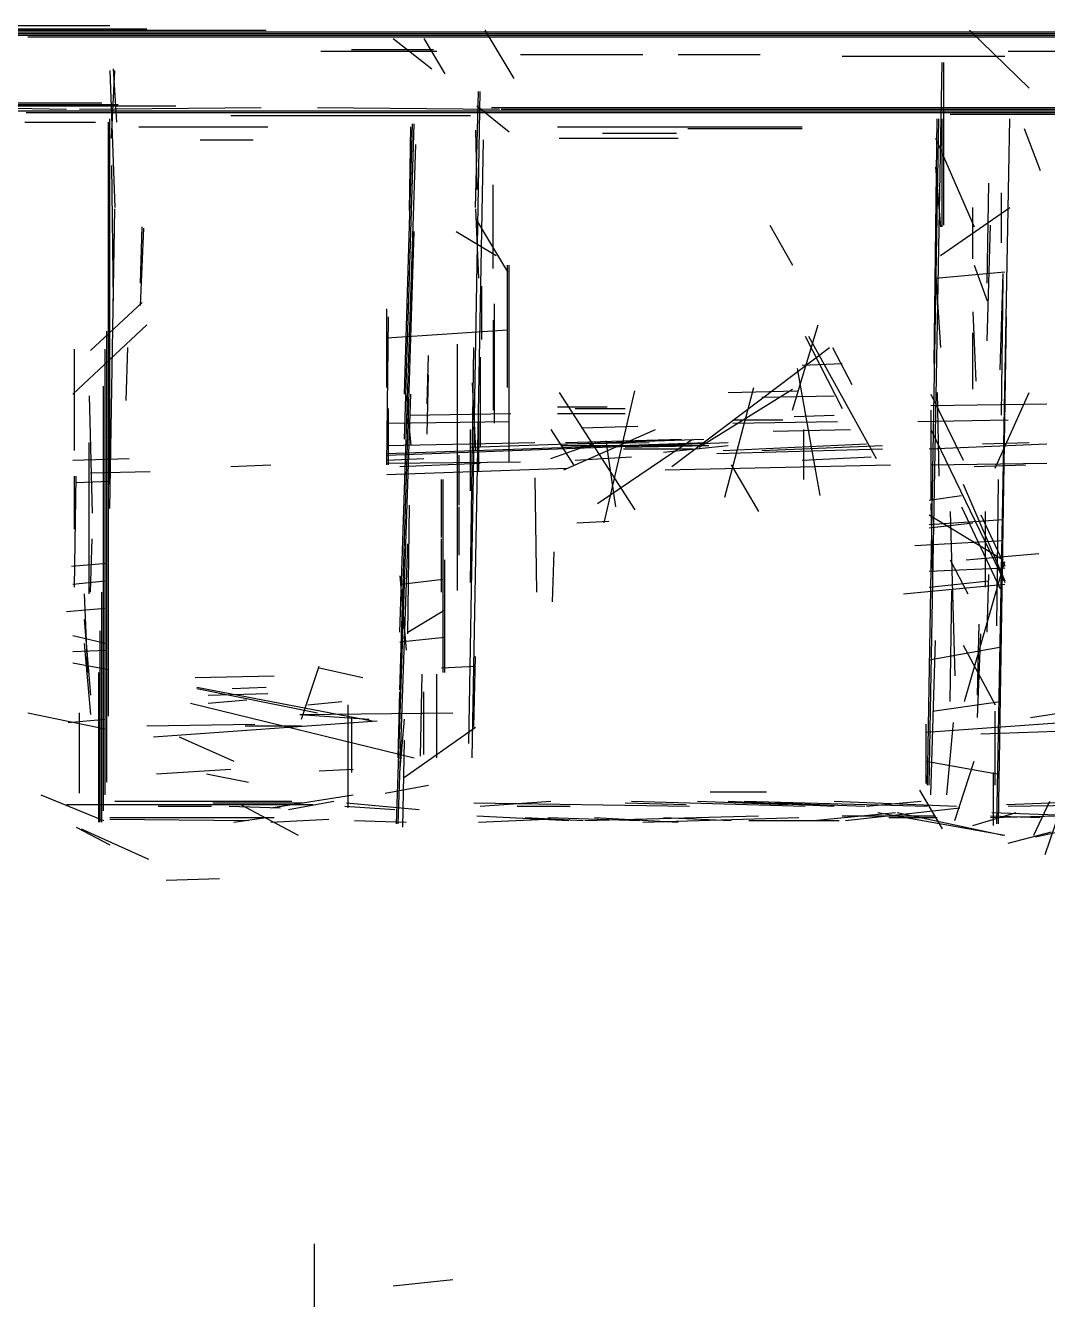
# Model space of a CAD drawing. Header units: metres. Extents: x 0.1 to 46.8, y -33.1 to 0.
# Drawn here: x 22.55 to 28.91, y -14.8 to -6.89 of the extents above; entities that cross this region are included whole.
import ezdxf

# ---------------------------------------------------------------- set-up
doc = ezdxf.new("R2010")
doc.units = ezdxf.units.M
doc.layers.add('Lines', color=7, linetype='Continuous')
doc.layers.add('Walls', color=2, linetype='Continuous')

msp = doc.modelspace()

# ---------------------------------------------------------------- linework, layer by layer
at = {"layer": 'Lines'}
for p, q in [((5.47, -6.93), (39.56, -6.93)), ((8.12, -6.92), (24.05, -6.92)), ((11.6, -6.91), (23.31, -6.91)), ((13.17, -6.89), (23.08, -6.89)), ((22.32, -6.94), (39.56, -6.94)), ((22.32, -6.95), (43, -6.95)), ((22.57, -6.96), (43.01, -6.96)), ((25.41, -6.92), (25.59, -7.22)), ((28.42, -6.92), (28.79, -7.28)), ((24.58, -7.04), (25.09, -7.04)), ((24.84, -6.97), (25.08, -7.16)), ((25.03, -6.97), (25.16, -7.19)), ((24.39, -7.05), (25.11, -7.05)), ((25.63, -7.07), (26.39, -7.07)), ((26.61, -7.07), (27.12, -7.07)), ((27.63, -7.08), (28.64, -7.08)), ((28.17, -11.61), (28.25, -7.12)), ((28.26, -8.13), (28.26, -7.12)), ((28.66, -7.05), (29.13, -7.05)), ((23.08, -7.17), (23.11, -8.02)), ((23.09, -7.59), (23.11, -7.17)), ((23.1, -7.16), (23.12, -7.49)), ((25.31, -11.35), (25.38, -7.3)), ((25.35, -8.02), (25.37, -7.3)), ((11.32, -7.39), (23.49, -7.39)), ((11.89, -7.38), (23.13, -7.38)), ((13.7, -7.37), (23.03, -7.37)), ((22.21, -7.42), (42.52, -7.42)), ((22.25, -7.4), (22.81, -7.41)), ((22.56, -7.43), (42.53, -7.43)), ((22.89, -7.41), (24.02, -7.4)), ((24.37, -7.4), (25.5, -7.41)), ((25.36, -7.39), (25.56, -7.55)), ((25.45, -7.4), (38.79, -7.4)), ((25.51, -7.41), (40.05, -7.41)), ((28.3, -7.44), (30.47, -7.44)), ((22.55, -7.49), (22.99, -7.49)), ((23.07, -11.18), (23.07, -7.49)), ((23.08, -9.74), (23.08, -7.47)), ((23.83, -7.45), (25.32, -7.45)), ((24.91, -9.46), (24.97, -7.5)), ((24.91, -9.18), (24.96, -7.5)), ((28.16, -11.61), (28.23, -7.47)), ((28.2, -8.99), (28.22, -7.47)), ((28.25, -8.14), (28.25, -7.47)), ((28.59, -11.85), (28.67, -7.47)), ((23.26, -7.52), (24.06, -7.52)), ((24.94, -8.04), (24.95, -7.52)), ((25.35, -7.54), (25.36, -7.91)), ((25.86, -7.52), (27.38, -7.52)), ((25.87, -7.59), (26.61, -7.59)), ((26.14, -7.56), (26.6, -7.56)), ((26.67, -7.53), (27.38, -7.53)), ((28.21, -7.59), (28.45, -8.14)), ((28.76, -7.53), (28.86, -7.79)), ((23.64, -7.6), (23.97, -7.6)), ((24.88, -10.66), (24.98, -7.63)), ((25.33, -11.44), (25.4, -7.6)), ((23.09, -7.76), (23.1, -8.6)), ((28.21, -7.77), (28.24, -8.14)), ((25.46, -8.4), (25.46, -7.88)), ((28.53, -8.49), (28.54, -7.87)), ((28.62, -8.24), (28.62, -7.93)), ((23.08, -9.89), (23.11, -8.03)), ((25.35, -8.03), (25.37, -8.46)), ((28.24, -8.32), (28.67, -8.02)), ((28.44, -8.34), (28.44, -8.02)), ((23.27, -8.49), (23.28, -8.14)), ((23.27, -8.63), (23.29, -8.15)), ((25.35, -8.09), (25.55, -8.42)), ((27.18, -8.13), (27.32, -8.38)), ((28.53, -8.85), (28.55, -8.13)), ((24.88, -11.02), (24.97, -8.17)), ((25.23, -8.17), (25.48, -8.32)), ((25.55, -9.14), (25.55, -8.38)), ((25.56, -9.6), (25.56, -8.38)), ((28.45, -8.38), (28.53, -8.6)), ((28.21, -8.42), (28.24, -8.89)), ((28.21, -8.46), (28.64, -8.42)), ((28.61, -9.03), (28.63, -8.43)), ((25.39, -8.84), (25.39, -8.51)), ((28.62, -9.31), (28.63, -8.47)), ((22.96, -8.91), (23.28, -8.61)), ((25.47, -9.36), (25.47, -8.62)), ((24.8, -9.14), (24.8, -8.65)), ((24.8, -9.62), (24.81, -8.7)), ((28.44, -8.67), (28.46, -9.1)), ((28.6, -11.85), (28.65, -8.7)), ((22.85, -9.18), (23.31, -8.75)), ((24.8, -8.83), (25.55, -8.78)), ((25.46, -8.72), (25.46, -9.28)), ((27.32, -9.28), (27.48, -8.75)), ((23.06, -11.59), (23.06, -8.79)), ((27.4, -8.82), (27.63, -9.27)), ((27.42, -8.82), (27.84, -9.58)), ((28.44, -9.15), (28.44, -8.8)), ((22.86, -9.53), (22.86, -8.9)), ((23.05, -11.67), (23.05, -8.9)), ((23.18, -9.22), (23.19, -8.89)), ((25.05, -9.24), (25.06, -8.94)), ((25.24, -10.4), (25.24, -8.87)), ((25.32, -10.35), (25.34, -8.89)), ((26.57, -9.63), (27.55, -8.89)), ((27.57, -8.89), (27.69, -9.12)), ((25.38, -8.95), (25.38, -9.51)), ((27.35, -9.02), (27.49, -9.81)), ((27.38, -9), (27.63, -8.99)), ((25.05, -9.43), (25.06, -9.06)), ((23.04, -11.77), (23.04, -9.13)), ((24.86, -11.85), (24.95, -9.18)), ((25.33, -9.11), (25.35, -9.53)), ((25.87, -9.17), (26.34, -9.9)), ((26.15, -9.98), (26.34, -9.16)), ((26.74, -9.51), (27.32, -9.15)), ((26.9, -9.82), (27.08, -9.14)), ((26.92, -9.17), (27.35, -9.16)), ((28.18, -9.18), (28.38, -9.59)), ((28.22, -9.17), (28.23, -9.69)), ((28.58, -9.64), (28.79, -9.17)), ((22.95, -9.19), (22.97, -9.92)), ((24.92, -9.19), (24.95, -9.5)), ((25.86, -9.26), (26.17, -9.26)), ((27.13, -9.2), (27.58, -9.19)), ((28.18, -9.25), (28.9, -9.24)), ((24.81, -9.62), (24.81, -9.27)), ((24.94, -9.31), (25.57, -9.3)), ((25.86, -9.3), (26.28, -9.3)), ((25.97, -9.27), (26.28, -9.27)), ((27.33, -9.32), (27.58, -9.31)), ((28.18, -9.28), (28.18, -9.84)), ((24.8, -9.36), (25.56, -9.35)), ((25.32, -9.78), (25.32, -9.4)), ((25.37, -9.35), (25.37, -9.66)), ((25.82, -9.4), (25.96, -9.62)), ((25.9, -9.65), (26.47, -9.4)), ((26.01, -9.39), (26.36, -9.38)), ((26.95, -9.34), (27.26, -9.34)), ((26.95, -9.36), (27.6, -9.35)), ((27.2, -9.41), (27.68, -9.4)), ((27.39, -9.71), (27.39, -9.4)), ((28.1, -9.35), (28.66, -9.34)), ((28.18, -9.4), (28.64, -10.35)), ((22.95, -10.42), (22.95, -9.48)), ((24.8, -9.55), (26.79, -9.48)), ((24.8, -9.5), (25.72, -9.48)), ((24.8, -9.56), (26.92, -9.48)), ((25.32, -9.51), (26.77, -9.46)), ((25.82, -9.58), (26.1, -9.48)), ((25.91, -9.48), (26.63, -9.46)), ((25.91, -9.49), (26.43, -9.48)), ((26.11, -9.86), (26.7, -9.46)), ((26.16, -9.47), (26.22, -9.88)), ((26.89, -9.53), (27.78, -9.49)), ((28.17, -9.52), (28.9, -9.49)), ((28.5, -9.49), (28.79, -9.48)), ((25.25, -9.87), (25.25, -9.56)), ((25.89, -9.5), (26.8, -9.5)), ((25.97, -9.59), (26.32, -9.57)), ((26.27, -9.52), (26.7, -9.52)), ((26.28, -9.51), (26.8, -9.5)), ((26.52, -9.54), (26.92, -9.5)), ((26.85, -9.55), (27.88, -9.52)), ((27.13, -9.53), (27.88, -9.5)), ((27.38, -9.59), (27.81, -9.57)), ((22.85, -9.59), (23.2, -9.58)), ((23.83, -9.63), (24.08, -9.62)), ((24.8, -9.59), (25.03, -9.58)), ((24.8, -9.61), (25.63, -9.6)), ((24.8, -9.68), (25.92, -9.64)), ((24.88, -9.63), (25.38, -9.61)), ((26.53, -9.65), (27.93, -9.62)), ((26.94, -9.62), (27.11, -9.91)), ((28.18, -9.62), (28.9, -9.61)), ((28.45, -9.63), (28.77, -9.62)), ((22.86, -10.02), (22.86, -9.69)), ((22.86, -10.38), (22.87, -9.69)), ((22.87, -9.73), (23.08, -9.72)), ((22.96, -9.67), (23.33, -9.66)), ((25.14, -10.07), (25.14, -9.71)), ((25.15, -10.91), (25.15, -9.71)), ((25.72, -9.7), (25.73, -10.41)), ((28.59, -10.62), (28.6, -9.71)), ((28.17, -9.84), (28.37, -9.81)), ((28.38, -9.74), (28.64, -10.34)), ((24.93, -10.67), (24.94, -9.87)), ((25.25, -10.18), (25.25, -9.88)), ((28.18, -9.86), (28.19, -10.31)), ((28.37, -9.88), (28.61, -10.39)), ((25.98, -9.98), (26.18, -9.97)), ((28.17, -9.93), (28.63, -10.21)), ((28.17, -9.99), (28.63, -9.96)), ((28.3, -9.91), (28.33, -10.93)), ((28.49, -9.93), (28.64, -10.25)), ((28.52, -10.38), (28.52, -9.91)), ((28.17, -10.01), (28.44, -9.98)), ((22.96, -10.41), (22.97, -10.08)), ((24.87, -11.85), (24.93, -10.11)), ((25.14, -10.41), (25.14, -10.08)), ((28.08, -10.12), (28.63, -10.09)), ((25.16, -10.91), (25.16, -10.21)), ((25.83, -10.47), (25.84, -10.16)), ((28.3, -10.21), (28.41, -10.42)), ((28.4, -10.21), (28.85, -10.17)), ((22.84, -10.25), (23.06, -10.23)), ((28.17, -10.28), (28.64, -10.26)), ((28.39, -11.09), (28.64, -10.22)), ((22.85, -10.36), (23.05, -10.34)), ((24.88, -10.31), (24.92, -10.77)), ((24.89, -10.36), (25.15, -10.33)), ((28.01, -10.42), (28.64, -10.36)), ((28.17, -10.38), (28.54, -10.34)), ((28.53, -10.66), (28.54, -10.3)), ((22.92, -10.42), (22.94, -10.91)), ((23.03, -11.84), (23.03, -10.41)), ((28.3, -11.09), (28.31, -10.4)), ((22.81, -10.53), (23.05, -10.51)), ((24.93, -10.66), (25.16, -10.52)), ((22.92, -10.58), (22.96, -11.05)), ((22.85, -10.68), (23.06, -10.73)), ((23.02, -11.84), (23.02, -10.65)), ((28.47, -11.05), (28.48, -10.61)), ((28.47, -11.19), (28.49, -10.67)), ((22.92, -10.73), (22.96, -11.17)), ((24.88, -10.72), (25.16, -10.69)), ((28.17, -10.83), (28.62, -10.75)), ((28.18, -11.67), (28.21, -10.71)), ((28.38, -10.74), (28.58, -11.11)), ((22.85, -10.78), (23.06, -10.77)), ((25.34, -11.25), (25.35, -10.81)), ((22.85, -10.85), (23.07, -10.89)), ((23.01, -11.84), (23.01, -10.91)), ((24.27, -11.2), (24.38, -10.87)), ((24.38, -10.88), (24.65, -10.94)), ((25.01, -11.43), (25.02, -10.92)), ((25.11, -11.44), (25.11, -10.92)), ((25.14, -10.88), (25.35, -10.87)), ((23.61, -10.94), (24.1, -10.93)), ((23.62, -11), (24.71, -11.21)), ((23.84, -11.01), (24.05, -11)), ((23.62, -11.01), (24.37, -11.16)), ((23.69, -11.05), (24.06, -11.04)), ((23.69, -11.1), (23.93, -11.08)), ((24.87, -11.44), (24.88, -11.03)), ((25.03, -11.42), (25.03, -11.03)), ((22.57, -11.16), (23.05, -11.26)), ((22.89, -11.66), (22.89, -11.16)), ((23.58, -11.1), (24.97, -11.44)), ((24.26, -11.17), (25.21, -11.16)), ((24.31, -11.11), (24.52, -11.09)), ((24.56, -11.75), (24.56, -11.11)), ((28.19, -11.15), (28.61, -11.09)), ((28.58, -11.61), (28.58, -11.15)), ((28.8, -11.19), (29.12, -11.14)), ((22.82, -11.22), (23.05, -11.2)), ((23.31, -11.24), (23.98, -11.23)), ((23.35, -11.31), (24.74, -11.21)), ((24.26, -11.17), (24.69, -11.2)), ((24.58, -11.19), (24.58, -11.53)), ((24.88, -11.53), (24.91, -11.2)), ((28.15, -11.28), (29.14, -11.21)), ((28.15, -11.6), (28.15, -11.23)), ((28.28, -11.67), (28.32, -11.22)), ((23.51, -11.31), (23.85, -11.46)), ((23.92, -11.24), (24.27, -11.24)), ((24.91, -11.56), (25.35, -11.25)), ((28.49, -11.29), (29.73, -11.25)), ((24.9, -11.87), (24.91, -11.33)), ((28.15, -11.46), (28.59, -11.54)), ((28.33, -11.83), (28.45, -11.46)), ((23.37, -11.54), (23.83, -11.51)), ((23.68, -11.54), (23.94, -11.59)), ((24.38, -11.52), (24.59, -11.51)), ((28.57, -11.86), (28.57, -11.53)), ((24.79, -11.66), (25.06, -11.61)), ((22.65, -11.67), (23.04, -11.83)), ((23.11, -11.71), (24.21, -11.71)), ((24.08, -11.75), (24.59, -11.67)), ((24.19, -11.76), (24.47, -11.71)), ((25.38, -11.74), (25.82, -11.71)), ((26.32, -11.71), (27.4, -11.74)), ((26.73, -11.71), (27.29, -11.73)), ((26.81, -11.65), (27.16, -11.65)), ((26.92, -11.71), (27.58, -11.74)), ((27.02, -11.71), (28.16, -11.74)), ((27.58, -11.71), (28.34, -11.74)), ((27.78, -11.74), (28.12, -11.71)), ((28.11, -11.64), (28.25, -11.88)), ((28.65, -11.73), (29.13, -11.71)), ((28.66, -11.74), (30.43, -11.71)), ((28.82, -11.92), (28.92, -11.71)), ((22.81, -11.73), (24.34, -11.73)), ((23.38, -11.74), (23.71, -11.74)), ((23.72, -11.72), (24.28, -11.72)), ((23.82, -11.74), (24.14, -11.75)), ((23.89, -11.73), (24.25, -11.92)), ((24.54, -11.74), (24.85, -11.76)), ((24.55, -11.72), (25, -11.76)), ((25.34, -11.72), (26.68, -11.74)), ((25.61, -11.74), (25.94, -11.74)), ((26.28, -11.72), (26.66, -11.73)), ((27.21, -11.72), (27.77, -11.74)), ((27.45, -11.83), (27.96, -11.78)), ((27.65, -11.83), (28.36, -11.75)), ((27.85, -11.78), (28.64, -11.92)), ((27.97, -11.78), (28.63, -11.92)), ((28.44, -11.86), (28.71, -11.78)), ((28.56, -11.78), (29.16, -11.8)), ((28.89, -12.04), (28.98, -11.78)), ((22.87, -11.87), (23.08, -11.98)), ((23.08, -11.81), (24.1, -11.81)), ((23.08, -11.82), (23.94, -11.83)), ((23.85, -11.84), (24.05, -11.81)), ((24.08, -11.84), (24.44, -11.82)), ((24.6, -11.83), (24.92, -11.84)), ((25.36, -11.8), (25.93, -11.83)), ((25.37, -11.84), (25.79, -11.82)), ((25.66, -11.81), (26.02, -11.83)), ((25.8, -11.81), (26.37, -11.83)), ((26.03, -11.83), (27.11, -11.8)), ((26.09, -11.81), (26.61, -11.84)), ((26.39, -11.84), (27.36, -11.81)), ((26.52, -11.81), (26.94, -11.83)), ((27.05, -11.83), (27.61, -11.83)), ((27.63, -11.8), (28.2, -11.8)), ((27.92, -11.81), (28.22, -11.81)), ((28.55, -11.8), (28.86, -11.81)), ((28.55, -11.81), (28.97, -11.8)), ((22.9, -11.88), (23.32, -12.07)), ((28.66, -11.97), (28.93, -11.9)), ((28.83, -11.93), (29.06, -11.88)), ((23.43, -12.2), (23.76, -12.19)), ((24.35, -14.91), (24.35, -14.46)), ((24.84, -14.72), (25.21, -14.68))]:
    msp.add_line(p, q, dxfattribs=at)
at = {"layer": 'Walls'}
for p, q in [((5.47, -6.93), (39.56, -6.93)), ((11.6, -6.91), (23.31, -6.91)), ((11.6, -6.91), (23.31, -6.91)), ((11.6, -6.91), (23.31, -6.91)), ((11.6, -6.91), (23.31, -6.91)), ((11.6, -6.91), (23.31, -6.91)), ((11.6, -6.91), (23.31, -6.91)), ((13.17, -6.89), (23.08, -6.89)), ((13.17, -6.89), (23.08, -6.89)), ((13.17, -6.89), (23.08, -6.89)), ((13.17, -6.89), (23.08, -6.89)), ((13.17, -6.89), (23.08, -6.89)), ((13.17, -6.89), (23.08, -6.89)), ((13.17, -6.89), (23.08, -6.89)), ((13.17, -6.89), (23.08, -6.89)), ((22.32, -6.94), (39.56, -6.94)), ((22.32, -6.94), (39.56, -6.94)), ((22.32, -6.94), (39.56, -6.94)), ((22.32, -6.95), (43, -6.95)), ((22.32, -6.95), (43, -6.95)), ((22.32, -6.95), (43, -6.95)), ((22.32, -6.95), (43, -6.95)), ((22.57, -6.96), (43.01, -6.96)), ((22.57, -6.96), (43.01, -6.96)), ((22.57, -6.96), (43.01, -6.96)), ((24.58, -7.04), (25.09, -7.04)), ((24.58, -7.04), (25.09, -7.04)), ((24.39, -7.05), (25.11, -7.05)), ((24.39, -7.05), (25.11, -7.05)), ((25.63, -7.07), (26.39, -7.07)), ((25.63, -7.07), (26.39, -7.07)), ((26.61, -7.07), (27.12, -7.07)), ((26.61, -7.07), (27.12, -7.07)), ((28.17, -11.61), (28.25, -7.12)), ((28.17, -11.61), (28.25, -7.12)), ((28.17, -11.61), (28.25, -7.12)), ((28.17, -11.61), (28.25, -7.12)), ((28.17, -11.61), (28.25, -7.12)), ((28.26, -8.13), (28.26, -7.12)), ((28.26, -8.13), (28.26, -7.12)), ((28.26, -8.13), (28.26, -7.12)), ((23.08, -7.17), (23.11, -8.02)), ((25.31, -11.35), (25.38, -7.3)), ((25.31, -11.35), (25.38, -7.3)), ((25.31, -11.35), (25.38, -7.3)), ((25.31, -11.35), (25.38, -7.3)), ((25.31, -11.35), (25.38, -7.3)), ((25.31, -11.35), (25.38, -7.3)), ((25.31, -11.35), (25.38, -7.3)), ((25.31, -11.35), (25.38, -7.3)), ((25.31, -11.35), (25.38, -7.3)), ((25.31, -11.35), (25.38, -7.3)), ((25.35, -8.02), (25.37, -7.3)), ((25.35, -8.02), (25.37, -7.3)), ((11.32, -7.39), (23.49, -7.39)), ((11.32, -7.39), (23.49, -7.39)), ((11.32, -7.39), (23.49, -7.39)), ((11.32, -7.39), (23.49, -7.39)), ((11.89, -7.38), (23.13, -7.38)), ((11.89, -7.38), (23.13, -7.38)), ((11.89, -7.38), (23.13, -7.38)), ((11.89, -7.38), (23.13, -7.38)), ((11.89, -7.38), (23.13, -7.38)), ((11.89, -7.38), (23.13, -7.38)), ((13.7, -7.37), (23.03, -7.37)), ((13.7, -7.37), (23.03, -7.37)), ((13.7, -7.37), (23.03, -7.37)), ((13.7, -7.37), (23.03, -7.37)), ((13.7, -7.37), (23.03, -7.37)), ((13.7, -7.37), (23.03, -7.37)), ((22.21, -7.42), (42.52, -7.42)), ((22.21, -7.42), (42.52, -7.42)), ((22.21, -7.42), (42.52, -7.42)), ((22.21, -7.42), (42.52, -7.42)), ((22.21, -7.42), (42.52, -7.42)), ((22.21, -7.42), (42.52, -7.42)), ((22.21, -7.42), (42.52, -7.42)), ((22.21, -7.42), (42.52, -7.42)), ((22.21, -7.42), (42.52, -7.42)), ((22.25, -7.4), (22.81, -7.41)), ((22.56, -7.43), (42.53, -7.43)), ((22.56, -7.43), (42.53, -7.43)), ((22.56, -7.43), (42.53, -7.43)), ((22.56, -7.43), (42.53, -7.43)), ((22.56, -7.43), (42.53, -7.43)), ((22.56, -7.43), (42.53, -7.43)), ((22.56, -7.43), (42.53, -7.43)), ((22.56, -7.43), (42.53, -7.43)), ((22.56, -7.43), (42.53, -7.43)), ((22.89, -7.41), (24.02, -7.4)), ((24.37, -7.4), (25.5, -7.41)), ((24.37, -7.4), (25.5, -7.41)), ((24.37, -7.4), (25.5, -7.41)), ((25.45, -7.4), (38.79, -7.4)), ((25.45, -7.4), (38.79, -7.4)), ((25.45, -7.4), (38.79, -7.4)), ((25.45, -7.4), (38.79, -7.4)), ((25.45, -7.4), (38.79, -7.4)), ((25.45, -7.4), (38.79, -7.4)), ((25.45, -7.4), (38.79, -7.4)), ((25.51, -7.41), (40.05, -7.41)), ((25.51, -7.41), (40.05, -7.41)), ((25.51, -7.41), (40.05, -7.41)), ((25.51, -7.41), (40.05, -7.41)), ((25.51, -7.41), (40.05, -7.41)), ((25.51, -7.41), (40.05, -7.41)), ((25.51, -7.41), (40.05, -7.41)), ((28.3, -7.44), (30.47, -7.44)), ((23.07, -11.18), (23.07, -7.49)), ((23.07, -11.18), (23.07, -7.49)), ((23.07, -11.18), (23.07, -7.49)), ((23.07, -11.18), (23.07, -7.49)), ((23.07, -11.18), (23.07, -7.49)), ((23.07, -11.18), (23.07, -7.49)), ((23.08, -9.74), (23.08, -7.47)), ((23.08, -9.74), (23.08, -7.47)), ((23.08, -9.74), (23.08, -7.47)), ((23.08, -9.74), (23.08, -7.47)), ((23.83, -7.45), (25.32, -7.45)), ((23.83, -7.45), (25.32, -7.45)), ((23.83, -7.45), (25.32, -7.45)), ((24.91, -9.46), (24.97, -7.5)), ((24.91, -9.46), (24.97, -7.5)), ((24.91, -9.46), (24.97, -7.5)), ((24.91, -9.46), (24.97, -7.5)), ((24.91, -9.46), (24.97, -7.5)), ((24.91, -9.46), (24.97, -7.5)), ((24.91, -9.46), (24.97, -7.5)), ((24.91, -9.18), (24.96, -7.5)), ((24.91, -9.18), (24.96, -7.5)), ((24.91, -9.18), (24.96, -7.5)), ((28.16, -11.61), (28.23, -7.47)), ((28.16, -11.61), (28.23, -7.47)), ((28.16, -11.61), (28.23, -7.47)), ((28.16, -11.61), (28.23, -7.47)), ((28.2, -8.99), (28.22, -7.47)), ((28.2, -8.99), (28.22, -7.47)), ((28.2, -8.99), (28.22, -7.47)), ((28.2, -8.99), (28.22, -7.47)), ((28.2, -8.99), (28.22, -7.47)), ((28.2, -8.99), (28.22, -7.47)), ((28.25, -8.14), (28.25, -7.47)), ((28.25, -8.14), (28.25, -7.47)), ((28.25, -8.14), (28.25, -7.47)), ((28.25, -8.14), (28.25, -7.47)), ((28.59, -11.85), (28.67, -7.47)), ((28.59, -11.85), (28.67, -7.47)), ((28.59, -11.85), (28.67, -7.47)), ((28.59, -11.85), (28.67, -7.47)), ((28.59, -11.85), (28.67, -7.47)), ((28.59, -11.85), (28.67, -7.47)), ((28.59, -11.85), (28.67, -7.47)), ((23.26, -7.52), (24.06, -7.52)), ((24.94, -8.04), (24.95, -7.52)), ((24.94, -8.04), (24.95, -7.52)), ((24.94, -8.04), (24.95, -7.52)), ((24.94, -8.04), (24.95, -7.52)), ((25.86, -7.52), (27.38, -7.52)), ((25.86, -7.52), (27.38, -7.52)), ((25.86, -7.52), (27.38, -7.52)), ((25.86, -7.52), (27.38, -7.52)), ((25.87, -7.59), (26.61, -7.59)), ((25.87, -7.59), (26.61, -7.59)), ((25.87, -7.59), (26.61, -7.59)), ((26.67, -7.53), (27.38, -7.53)), ((26.67, -7.53), (27.38, -7.53)), ((26.67, -7.53), (27.38, -7.53)), ((24.88, -10.66), (24.98, -7.63)), ((24.88, -10.66), (24.98, -7.63)), ((24.88, -10.66), (24.98, -7.63)), ((24.88, -10.66), (24.98, -7.63)), ((24.88, -10.66), (24.98, -7.63)), ((24.88, -10.66), (24.98, -7.63)), ((24.88, -10.66), (24.98, -7.63)), ((24.88, -10.66), (24.98, -7.63)), ((24.88, -10.66), (24.98, -7.63)), ((24.88, -10.66), (24.98, -7.63)), ((24.88, -10.66), (24.98, -7.63)), ((25.33, -11.44), (25.4, -7.6)), ((25.33, -11.44), (25.4, -7.6)), ((25.33, -11.44), (25.4, -7.6)), ((25.33, -11.44), (25.4, -7.6)), ((25.33, -11.44), (25.4, -7.6)), ((25.33, -11.44), (25.4, -7.6)), ((25.33, -11.44), (25.4, -7.6)), ((25.33, -11.44), (25.4, -7.6)), ((25.33, -11.44), (25.4, -7.6)), ((25.33, -11.44), (25.4, -7.6)), ((25.33, -11.44), (25.4, -7.6)), ((23.09, -7.76), (23.1, -8.6)), ((23.09, -7.76), (23.1, -8.6)), ((23.09, -7.76), (23.1, -8.6)), ((25.46, -8.4), (25.46, -7.88)), ((25.46, -8.4), (25.46, -7.88)), ((25.46, -8.4), (25.46, -7.88)), ((25.46, -8.4), (25.46, -7.88)), ((25.46, -8.4), (25.46, -7.88)), ((28.53, -8.49), (28.54, -7.87)), ((28.53, -8.49), (28.54, -7.87)), ((28.53, -8.49), (28.54, -7.87)), ((28.53, -8.49), (28.54, -7.87)), ((28.53, -8.49), (28.54, -7.87)), ((28.53, -8.49), (28.54, -7.87)), ((23.08, -9.89), (23.11, -8.03)), ((23.08, -9.89), (23.11, -8.03)), ((23.08, -9.89), (23.11, -8.03)), ((23.08, -9.89), (23.11, -8.03)), ((23.08, -9.89), (23.11, -8.03)), ((28.53, -8.85), (28.55, -8.13)), ((28.53, -8.85), (28.55, -8.13)), ((28.53, -8.85), (28.55, -8.13)), ((28.53, -8.85), (28.55, -8.13)), ((28.53, -8.85), (28.55, -8.13)), ((24.88, -11.02), (24.97, -8.17)), ((24.88, -11.02), (24.97, -8.17)), ((24.88, -11.02), (24.97, -8.17)), ((24.88, -11.02), (24.97, -8.17)), ((24.88, -11.02), (24.97, -8.17)), ((24.88, -11.02), (24.97, -8.17)), ((24.88, -11.02), (24.97, -8.17)), ((24.88, -11.02), (24.97, -8.17)), ((24.88, -11.02), (24.97, -8.17)), ((25.55, -9.14), (25.55, -8.38)), ((25.55, -9.14), (25.55, -8.38)), ((25.55, -9.14), (25.55, -8.38)), ((25.55, -9.14), (25.55, -8.38)), ((25.55, -9.14), (25.55, -8.38)), ((25.55, -9.14), (25.55, -8.38)), ((25.55, -9.14), (25.55, -8.38)), ((25.55, -9.14), (25.55, -8.38)), ((25.55, -9.14), (25.55, -8.38)), ((25.55, -9.14), (25.55, -8.38)), ((25.56, -9.6), (25.56, -8.38)), ((25.56, -9.6), (25.56, -8.38)), ((25.56, -9.6), (25.56, -8.38)), ((25.56, -9.6), (25.56, -8.38)), ((25.56, -9.6), (25.56, -8.38)), ((25.56, -9.6), (25.56, -8.38)), ((25.56, -9.6), (25.56, -8.38)), ((25.56, -9.6), (25.56, -8.38)), ((28.61, -9.03), (28.63, -8.43)), ((28.61, -9.03), (28.63, -8.43)), ((28.61, -9.03), (28.63, -8.43)), ((28.61, -9.03), (28.63, -8.43)), ((28.61, -9.03), (28.63, -8.43)), ((28.62, -9.31), (28.63, -8.47)), ((28.62, -9.31), (28.63, -8.47)), ((28.62, -9.31), (28.63, -8.47)), ((28.62, -9.31), (28.63, -8.47)), ((28.62, -9.31), (28.63, -8.47)), ((28.62, -9.31), (28.63, -8.47)), ((28.62, -9.31), (28.63, -8.47)), ((28.62, -9.31), (28.63, -8.47)), ((25.47, -9.36), (25.47, -8.62)), ((25.47, -9.36), (25.47, -8.62)), ((25.47, -9.36), (25.47, -8.62)), ((25.47, -9.36), (25.47, -8.62)), ((25.47, -9.36), (25.47, -8.62)), ((25.47, -9.36), (25.47, -8.62)), ((25.47, -9.36), (25.47, -8.62)), ((25.47, -9.36), (25.47, -8.62)), ((25.47, -9.36), (25.47, -8.62)), ((24.8, -9.62), (24.81, -8.7)), ((24.8, -9.62), (24.81, -8.7)), ((24.8, -9.62), (24.81, -8.7)), ((24.8, -9.62), (24.81, -8.7)), ((24.8, -9.62), (24.81, -8.7)), ((24.8, -9.62), (24.81, -8.7)), ((24.8, -9.62), (24.81, -8.7)), ((24.8, -9.62), (24.81, -8.7)), ((24.8, -9.62), (24.81, -8.7)), ((24.8, -9.62), (24.81, -8.7)), ((28.6, -11.85), (28.65, -8.7)), ((28.6, -11.85), (28.65, -8.7)), ((28.6, -11.85), (28.65, -8.7)), ((28.6, -11.85), (28.65, -8.7)), ((24.8, -8.83), (25.55, -8.78)), ((24.8, -8.83), (25.55, -8.78)), ((24.8, -8.83), (25.55, -8.78)), ((25.46, -8.72), (25.46, -9.28)), ((25.46, -8.72), (25.46, -9.28)), ((25.46, -8.72), (25.46, -9.28)), ((25.46, -8.72), (25.46, -9.28)), ((25.46, -8.72), (25.46, -9.28)), ((25.46, -8.72), (25.46, -9.28)), ((25.46, -8.72), (25.46, -9.28)), ((25.46, -8.72), (25.46, -9.28)), ((25.46, -8.72), (25.46, -9.28)), ((27.32, -9.28), (27.48, -8.75)), ((23.06, -11.59), (23.06, -8.79)), ((23.06, -11.59), (23.06, -8.79)), ((23.06, -11.59), (23.06, -8.79)), ((23.06, -11.59), (23.06, -8.79)), ((27.4, -8.82), (27.63, -9.27)), ((27.42, -8.82), (27.84, -9.58)), ((22.86, -9.53), (22.86, -8.9)), ((22.86, -9.53), (22.86, -8.9)), ((22.86, -9.53), (22.86, -8.9)), ((22.86, -9.53), (22.86, -8.9)), ((22.86, -9.53), (22.86, -8.9)), ((22.86, -9.53), (22.86, -8.9)), ((22.86, -9.53), (22.86, -8.9)), ((22.86, -9.53), (22.86, -8.9)), ((22.86, -9.53), (22.86, -8.9)), ((23.05, -11.67), (23.05, -8.9)), ((23.05, -11.67), (23.05, -8.9)), ((23.05, -11.67), (23.05, -8.9)), ((23.05, -11.67), (23.05, -8.9)), ((25.24, -10.4), (25.24, -8.87)), ((25.24, -10.4), (25.24, -8.87)), ((25.24, -10.4), (25.24, -8.87)), ((25.24, -10.4), (25.24, -8.87)), ((25.24, -10.4), (25.24, -8.87)), ((25.24, -10.4), (25.24, -8.87)), ((25.24, -10.4), (25.24, -8.87)), ((25.24, -10.4), (25.24, -8.87)), ((25.24, -10.4), (25.24, -8.87)), ((25.24, -10.4), (25.24, -8.87)), ((25.24, -10.4), (25.24, -8.87)), ((25.24, -10.4), (25.24, -8.87)), ((25.32, -10.35), (25.34, -8.89)), ((25.32, -10.35), (25.34, -8.89)), ((25.32, -10.35), (25.34, -8.89)), ((25.32, -10.35), (25.34, -8.89)), ((25.32, -10.35), (25.34, -8.89)), ((25.32, -10.35), (25.34, -8.89)), ((25.32, -10.35), (25.34, -8.89)), ((25.32, -10.35), (25.34, -8.89)), ((25.32, -10.35), (25.34, -8.89)), ((25.32, -10.35), (25.34, -8.89)), ((25.32, -10.35), (25.34, -8.89)), ((26.57, -9.63), (27.55, -8.89)), ((25.38, -8.95), (25.38, -9.51)), ((25.38, -8.95), (25.38, -9.51)), ((25.38, -8.95), (25.38, -9.51)), ((25.38, -8.95), (25.38, -9.51)), ((25.38, -8.95), (25.38, -9.51)), ((25.38, -8.95), (25.38, -9.51)), ((25.38, -8.95), (25.38, -9.51)), ((25.38, -8.95), (25.38, -9.51)), ((25.38, -8.95), (25.38, -9.51)), ((25.38, -8.95), (25.38, -9.51)), ((23.04, -11.77), (23.04, -9.13)), ((23.04, -11.77), (23.04, -9.13)), ((23.04, -11.77), (23.04, -9.13)), ((23.04, -11.77), (23.04, -9.13)), ((23.04, -11.77), (23.04, -9.13)), ((23.04, -11.77), (23.04, -9.13)), ((24.86, -11.85), (24.95, -9.18)), ((24.86, -11.85), (24.95, -9.18)), ((24.86, -11.85), (24.95, -9.18)), ((24.86, -11.85), (24.95, -9.18)), ((24.86, -11.85), (24.95, -9.18)), ((24.86, -11.85), (24.95, -9.18)), ((26.15, -9.98), (26.34, -9.16)), ((26.74, -9.51), (27.32, -9.15)), ((26.9, -9.82), (27.08, -9.14)), ((26.9, -9.82), (27.08, -9.14)), ((28.22, -9.17), (28.23, -9.69)), ((28.22, -9.17), (28.23, -9.69)), ((22.95, -9.19), (22.97, -9.92)), ((22.95, -9.19), (22.97, -9.92)), ((22.95, -9.19), (22.97, -9.92)), ((22.95, -9.19), (22.97, -9.92)), ((22.95, -9.19), (22.97, -9.92)), ((22.95, -9.19), (22.97, -9.92)), ((22.95, -9.19), (22.97, -9.92)), ((28.18, -9.25), (28.9, -9.24)), ((28.18, -9.25), (28.9, -9.24)), ((28.18, -9.25), (28.9, -9.24)), ((24.94, -9.31), (25.57, -9.3)), ((24.94, -9.31), (25.57, -9.3)), ((24.94, -9.31), (25.57, -9.3)), ((24.94, -9.31), (25.57, -9.3)), ((24.94, -9.31), (25.57, -9.3)), ((24.94, -9.31), (25.57, -9.3)), ((24.94, -9.31), (25.57, -9.3)), ((28.18, -9.28), (28.18, -9.84)), ((28.18, -9.28), (28.18, -9.84)), ((28.18, -9.28), (28.18, -9.84)), ((24.8, -9.36), (25.56, -9.35)), ((24.8, -9.36), (25.56, -9.35)), ((24.8, -9.36), (25.56, -9.35)), ((24.8, -9.36), (25.56, -9.35)), ((24.8, -9.36), (25.56, -9.35)), ((24.8, -9.36), (25.56, -9.35)), ((24.8, -9.36), (25.56, -9.35)), ((26.95, -9.36), (27.6, -9.35)), ((26.95, -9.36), (27.6, -9.35)), ((26.95, -9.36), (27.6, -9.35)), ((26.95, -9.36), (27.6, -9.35)), ((26.95, -9.36), (27.6, -9.35)), ((28.1, -9.35), (28.66, -9.34)), ((28.1, -9.35), (28.66, -9.34)), ((28.1, -9.35), (28.66, -9.34)), ((28.1, -9.35), (28.66, -9.34)), ((28.18, -9.4), (28.64, -10.35)), ((28.18, -9.4), (28.64, -10.35)), ((22.95, -10.42), (22.95, -9.48)), ((22.95, -10.42), (22.95, -9.48)), ((22.95, -10.42), (22.95, -9.48)), ((22.95, -10.42), (22.95, -9.48)), ((22.95, -10.42), (22.95, -9.48)), ((22.95, -10.42), (22.95, -9.48)), ((24.8, -9.55), (26.79, -9.48)), ((24.8, -9.56), (26.92, -9.48)), ((24.8, -9.55), (26.79, -9.48)), ((24.8, -9.56), (26.92, -9.48)), ((24.8, -9.55), (26.79, -9.48)), ((24.8, -9.55), (26.79, -9.48)), ((24.8, -9.5), (25.72, -9.48)), ((24.8, -9.55), (26.79, -9.48)), ((24.8, -9.55), (26.79, -9.48)), ((24.8, -9.55), (26.79, -9.48)), ((24.8, -9.55), (26.79, -9.48)), ((24.8, -9.55), (26.79, -9.48)), ((24.8, -9.55), (26.79, -9.48)), ((24.8, -9.55), (26.79, -9.48)), ((24.8, -9.5), (25.72, -9.48)), ((24.8, -9.56), (26.92, -9.48)), ((24.8, -9.5), (25.72, -9.48)), ((24.8, -9.56), (26.92, -9.48)), ((24.8, -9.5), (25.72, -9.48)), ((24.8, -9.5), (25.72, -9.48)), ((24.8, -9.5), (25.72, -9.48)), ((24.8, -9.5), (25.72, -9.48)), ((24.8, -9.5), (25.72, -9.48)), ((24.8, -9.56), (26.92, -9.48)), ((24.8, -9.56), (26.92, -9.48)), ((24.8, -9.56), (26.92, -9.48)), ((24.8, -9.56), (26.92, -9.48)), ((24.8, -9.56), (26.92, -9.48)), ((24.8, -9.56), (26.92, -9.48)), ((24.8, -9.56), (26.92, -9.48)), ((25.32, -9.51), (26.77, -9.46)), ((25.32, -9.51), (26.77, -9.46)), ((25.32, -9.51), (26.77, -9.46)), ((25.32, -9.51), (26.77, -9.46)), ((25.32, -9.51), (26.77, -9.46)), ((25.32, -9.51), (26.77, -9.46)), ((25.32, -9.51), (26.77, -9.46)), ((25.91, -9.48), (26.63, -9.46)), ((25.91, -9.48), (26.63, -9.46)), ((25.91, -9.48), (26.63, -9.46)), ((25.91, -9.48), (26.63, -9.46)), ((25.91, -9.49), (26.43, -9.48)), ((25.91, -9.49), (26.43, -9.48)), ((25.91, -9.49), (26.43, -9.48)), ((25.91, -9.49), (26.43, -9.48)), ((26.11, -9.86), (26.7, -9.46)), ((26.11, -9.86), (26.7, -9.46)), ((26.89, -9.53), (27.78, -9.49)), ((26.89, -9.53), (27.78, -9.49)), ((26.89, -9.53), (27.78, -9.49)), ((26.89, -9.53), (27.78, -9.49)), ((28.17, -9.52), (28.9, -9.49)), ((28.17, -9.52), (28.9, -9.49)), ((28.17, -9.52), (28.9, -9.49)), ((25.89, -9.5), (26.8, -9.5)), ((25.89, -9.5), (26.8, -9.5)), ((25.89, -9.5), (26.8, -9.5)), ((25.89, -9.5), (26.8, -9.5)), ((25.89, -9.5), (26.8, -9.5)), ((26.28, -9.51), (26.8, -9.5)), ((26.28, -9.51), (26.8, -9.5)), ((26.28, -9.51), (26.8, -9.5)), ((26.28, -9.51), (26.8, -9.5)), ((26.28, -9.51), (26.8, -9.5)), ((26.28, -9.51), (26.8, -9.5)), ((26.28, -9.51), (26.8, -9.5)), ((26.28, -9.51), (26.8, -9.5)), ((26.28, -9.51), (26.8, -9.5)), ((26.85, -9.55), (27.88, -9.52)), ((26.85, -9.55), (27.88, -9.52)), ((27.13, -9.53), (27.88, -9.5)), ((27.13, -9.53), (27.88, -9.5)), ((27.13, -9.53), (27.88, -9.5)), ((24.8, -9.61), (25.63, -9.6)), ((24.8, -9.61), (25.63, -9.6)), ((24.8, -9.61), (25.63, -9.6)), ((24.8, -9.61), (25.63, -9.6)), ((24.8, -9.61), (25.63, -9.6)), ((24.8, -9.68), (25.92, -9.64)), ((24.8, -9.68), (25.92, -9.64)), ((24.8, -9.68), (25.92, -9.64)), ((24.8, -9.68), (25.92, -9.64)), ((24.8, -9.68), (25.92, -9.64)), ((24.8, -9.68), (25.92, -9.64)), ((24.8, -9.68), (25.92, -9.64)), ((24.8, -9.68), (25.92, -9.64)), ((24.88, -9.63), (25.38, -9.61)), ((24.88, -9.63), (25.38, -9.61)), ((24.88, -9.63), (25.38, -9.61)), ((24.88, -9.63), (25.38, -9.61)), ((24.88, -9.63), (25.38, -9.61)), ((24.88, -9.63), (25.38, -9.61)), ((26.53, -9.65), (27.93, -9.62)), ((26.53, -9.65), (27.93, -9.62)), ((26.53, -9.65), (27.93, -9.62)), ((26.53, -9.65), (27.93, -9.62)), ((26.53, -9.65), (27.93, -9.62)), ((28.18, -9.62), (28.9, -9.61)), ((28.18, -9.62), (28.9, -9.61)), ((28.18, -9.62), (28.9, -9.61)), ((22.86, -10.38), (22.87, -9.69)), ((22.86, -10.38), (22.87, -9.69)), ((22.86, -10.38), (22.87, -9.69)), ((22.86, -10.38), (22.87, -9.69)), ((22.86, -10.38), (22.87, -9.69)), ((22.86, -10.38), (22.87, -9.69)), ((25.15, -10.91), (25.15, -9.71)), ((25.15, -10.91), (25.15, -9.71)), ((25.15, -10.91), (25.15, -9.71)), ((25.15, -10.91), (25.15, -9.71)), ((25.15, -10.91), (25.15, -9.71)), ((25.15, -10.91), (25.15, -9.71)), ((25.15, -10.91), (25.15, -9.71)), ((25.15, -10.91), (25.15, -9.71)), ((25.72, -9.7), (25.73, -10.41)), ((25.72, -9.7), (25.73, -10.41)), ((25.72, -9.7), (25.73, -10.41)), ((25.72, -9.7), (25.73, -10.41)), ((25.72, -9.7), (25.73, -10.41)), ((28.59, -10.62), (28.6, -9.71)), ((28.59, -10.62), (28.6, -9.71)), ((28.59, -10.62), (28.6, -9.71)), ((28.59, -10.62), (28.6, -9.71)), ((28.59, -10.62), (28.6, -9.71)), ((28.59, -10.62), (28.6, -9.71)), ((28.38, -9.74), (28.64, -10.34)), ((24.93, -10.67), (24.94, -9.87)), ((24.93, -10.67), (24.94, -9.87)), ((24.93, -10.67), (24.94, -9.87)), ((24.93, -10.67), (24.94, -9.87)), ((24.93, -10.67), (24.94, -9.87)), ((24.93, -10.67), (24.94, -9.87)), ((24.93, -10.67), (24.94, -9.87)), ((28.37, -9.88), (28.61, -10.39)), ((28.3, -9.91), (28.33, -10.93)), ((28.3, -9.91), (28.33, -10.93)), ((28.3, -9.91), (28.33, -10.93)), ((28.3, -9.91), (28.33, -10.93)), ((28.3, -9.91), (28.33, -10.93)), ((24.87, -11.85), (24.93, -10.11)), ((24.87, -11.85), (24.93, -10.11)), ((24.87, -11.85), (24.93, -10.11)), ((24.87, -11.85), (24.93, -10.11)), ((24.87, -11.85), (24.93, -10.11)), ((24.87, -11.85), (24.93, -10.11)), ((24.87, -11.85), (24.93, -10.11)), ((24.87, -11.85), (24.93, -10.11)), ((28.08, -10.12), (28.63, -10.09)), ((28.08, -10.12), (28.63, -10.09)), ((28.08, -10.12), (28.63, -10.09)), ((28.08, -10.12), (28.63, -10.09)), ((25.16, -10.91), (25.16, -10.21)), ((25.16, -10.91), (25.16, -10.21)), ((25.16, -10.91), (25.16, -10.21)), ((25.16, -10.91), (25.16, -10.21)), ((25.16, -10.91), (25.16, -10.21)), ((25.16, -10.91), (25.16, -10.21)), ((25.16, -10.91), (25.16, -10.21)), ((28.39, -11.09), (28.64, -10.22)), ((28.01, -10.42), (28.64, -10.36)), ((23.03, -11.84), (23.03, -10.41)), ((23.03, -11.84), (23.03, -10.41)), ((23.03, -11.84), (23.03, -10.41)), ((28.3, -11.09), (28.31, -10.4)), ((28.3, -11.09), (28.31, -10.4)), ((28.3, -11.09), (28.31, -10.4)), ((28.3, -11.09), (28.31, -10.4)), ((28.3, -11.09), (28.31, -10.4)), ((23.02, -11.84), (23.02, -10.65)), ((23.02, -11.84), (23.02, -10.65)), ((28.47, -11.19), (28.49, -10.67)), ((28.47, -11.19), (28.49, -10.67)), ((28.47, -11.19), (28.49, -10.67)), ((28.47, -11.19), (28.49, -10.67)), ((28.47, -11.19), (28.49, -10.67)), ((28.18, -11.67), (28.21, -10.71)), ((28.18, -11.67), (28.21, -10.71)), ((28.18, -11.67), (28.21, -10.71)), ((23.01, -11.84), (23.01, -10.91)), ((25.01, -11.43), (25.02, -10.92)), ((25.01, -11.43), (25.02, -10.92)), ((25.01, -11.43), (25.02, -10.92)), ((25.01, -11.43), (25.02, -10.92)), ((25.01, -11.43), (25.02, -10.92)), ((25.11, -11.44), (25.11, -10.92)), ((25.11, -11.44), (25.11, -10.92)), ((25.11, -11.44), (25.11, -10.92)), ((25.11, -11.44), (25.11, -10.92)), ((25.11, -11.44), (25.11, -10.92)), ((23.62, -11), (24.71, -11.21)), ((23.62, -11), (24.71, -11.21)), ((23.62, -11.01), (24.37, -11.16)), ((23.62, -11.01), (24.37, -11.16)), ((22.89, -11.66), (22.89, -11.16)), ((22.89, -11.66), (22.89, -11.16)), ((23.58, -11.1), (24.97, -11.44)), ((23.58, -11.1), (24.97, -11.44)), ((24.26, -11.17), (25.21, -11.16)), ((24.26, -11.17), (25.21, -11.16)), ((24.56, -11.75), (24.56, -11.11)), ((24.56, -11.75), (24.56, -11.11)), ((24.56, -11.75), (24.56, -11.11)), ((24.56, -11.75), (24.56, -11.11)), ((23.31, -11.24), (23.98, -11.23)), ((23.31, -11.24), (23.98, -11.23)), ((23.31, -11.24), (23.98, -11.23)), ((23.31, -11.24), (23.98, -11.23)), ((23.31, -11.24), (23.98, -11.23)), ((23.31, -11.24), (23.98, -11.23)), ((23.35, -11.31), (24.74, -11.21)), ((23.35, -11.31), (24.74, -11.21)), ((23.35, -11.31), (24.74, -11.21)), ((23.35, -11.31), (24.74, -11.21)), ((23.35, -11.31), (24.74, -11.21)), ((23.35, -11.31), (24.74, -11.21)), ((23.35, -11.31), (24.74, -11.21)), ((23.35, -11.31), (24.74, -11.21)), ((28.15, -11.28), (29.14, -11.21)), ((28.15, -11.28), (29.14, -11.21)), ((28.49, -11.29), (29.73, -11.25)), ((28.49, -11.29), (29.73, -11.25)), ((28.49, -11.29), (29.73, -11.25)), ((28.49, -11.29), (29.73, -11.25)), ((28.49, -11.29), (29.73, -11.25)), ((28.49, -11.29), (29.73, -11.25)), ((24.9, -11.87), (24.91, -11.33)), ((24.9, -11.87), (24.91, -11.33)), ((24.9, -11.87), (24.91, -11.33)), ((24.9, -11.87), (24.91, -11.33)), ((23.11, -11.71), (24.21, -11.71)), ((23.11, -11.71), (24.21, -11.71)), ((23.11, -11.71), (24.21, -11.71)), ((23.11, -11.71), (24.21, -11.71)), ((23.11, -11.71), (24.21, -11.71)), ((24.08, -11.75), (24.59, -11.67)), ((24.08, -11.75), (24.59, -11.67)), ((24.08, -11.75), (24.59, -11.67)), ((24.08, -11.75), (24.59, -11.67)), ((24.08, -11.75), (24.59, -11.67)), ((24.08, -11.75), (24.59, -11.67)), ((26.32, -11.71), (27.4, -11.74)), ((26.32, -11.71), (27.4, -11.74)), ((26.32, -11.71), (27.4, -11.74)), ((26.32, -11.71), (27.4, -11.74)), ((26.32, -11.71), (27.4, -11.74)), ((26.32, -11.71), (27.4, -11.74)), ((26.32, -11.71), (27.4, -11.74)), ((26.32, -11.71), (27.4, -11.74)), ((26.73, -11.71), (27.29, -11.73)), ((26.73, -11.71), (27.29, -11.73)), ((26.73, -11.71), (27.29, -11.73)), ((26.73, -11.71), (27.29, -11.73)), ((26.73, -11.71), (27.29, -11.73)), ((26.73, -11.71), (27.29, -11.73)), ((26.73, -11.71), (27.29, -11.73)), ((26.73, -11.71), (27.29, -11.73)), ((26.73, -11.71), (27.29, -11.73)), ((26.92, -11.71), (27.58, -11.74)), ((26.92, -11.71), (27.58, -11.74)), ((26.92, -11.71), (27.58, -11.74)), ((26.92, -11.71), (27.58, -11.74)), ((26.92, -11.71), (27.58, -11.74)), ((26.92, -11.71), (27.58, -11.74)), ((26.92, -11.71), (27.58, -11.74)), ((26.92, -11.71), (27.58, -11.74)), ((26.92, -11.71), (27.58, -11.74)), ((26.92, -11.71), (27.58, -11.74)), ((27.02, -11.71), (28.16, -11.74)), ((27.02, -11.71), (28.16, -11.74)), ((27.02, -11.71), (28.16, -11.74)), ((27.02, -11.71), (28.16, -11.74)), ((27.02, -11.71), (28.16, -11.74)), ((27.02, -11.71), (28.16, -11.74)), ((27.02, -11.71), (28.16, -11.74)), ((27.02, -11.71), (28.16, -11.74)), ((27.02, -11.71), (28.16, -11.74)), ((27.58, -11.71), (28.34, -11.74)), ((27.58, -11.71), (28.34, -11.74)), ((27.58, -11.71), (28.34, -11.74)), ((27.58, -11.71), (28.34, -11.74)), ((27.58, -11.71), (28.34, -11.74)), ((27.58, -11.71), (28.34, -11.74)), ((27.58, -11.71), (28.34, -11.74)), ((28.66, -11.74), (30.43, -11.71)), ((28.66, -11.74), (30.43, -11.71)), ((28.66, -11.74), (30.43, -11.71)), ((28.66, -11.74), (30.43, -11.71)), ((28.66, -11.74), (30.43, -11.71)), ((28.66, -11.74), (30.43, -11.71)), ((28.66, -11.74), (30.43, -11.71)), ((22.81, -11.73), (24.34, -11.73)), ((22.81, -11.73), (24.34, -11.73)), ((22.81, -11.73), (24.34, -11.73)), ((22.81, -11.73), (24.34, -11.73)), ((23.72, -11.72), (24.28, -11.72)), ((23.72, -11.72), (24.28, -11.72)), ((23.72, -11.72), (24.28, -11.72)), ((23.72, -11.72), (24.28, -11.72)), ((23.72, -11.72), (24.28, -11.72)), ((23.72, -11.72), (24.28, -11.72)), ((23.72, -11.72), (24.28, -11.72)), ((25.34, -11.72), (26.68, -11.74)), ((25.34, -11.72), (26.68, -11.74)), ((25.34, -11.72), (26.68, -11.74)), ((27.21, -11.72), (27.77, -11.74)), ((27.21, -11.72), (27.77, -11.74)), ((27.21, -11.72), (27.77, -11.74)), ((27.21, -11.72), (27.77, -11.74)), ((27.21, -11.72), (27.77, -11.74)), ((27.21, -11.72), (27.77, -11.74)), ((27.21, -11.72), (27.77, -11.74)), ((27.21, -11.72), (27.77, -11.74)), ((27.21, -11.72), (27.77, -11.74)), ((27.21, -11.72), (27.77, -11.74)), ((27.45, -11.83), (27.96, -11.78)), ((27.45, -11.83), (27.96, -11.78)), ((27.45, -11.83), (27.96, -11.78)), ((27.45, -11.83), (27.96, -11.78)), ((27.45, -11.83), (27.96, -11.78)), ((27.45, -11.83), (27.96, -11.78)), ((27.45, -11.83), (27.96, -11.78)), ((27.65, -11.83), (28.36, -11.75)), ((27.65, -11.83), (28.36, -11.75)), ((27.65, -11.83), (28.36, -11.75)), ((27.65, -11.83), (28.36, -11.75)), ((27.65, -11.83), (28.36, -11.75)), ((27.85, -11.78), (28.64, -11.92)), ((27.85, -11.78), (28.64, -11.92)), ((27.85, -11.78), (28.64, -11.92)), ((27.85, -11.78), (28.64, -11.92)), ((27.97, -11.78), (28.63, -11.92)), ((28.56, -11.78), (29.16, -11.8)), ((28.56, -11.78), (29.16, -11.8)), ((28.56, -11.78), (29.16, -11.8)), ((28.56, -11.78), (29.16, -11.8)), ((28.56, -11.78), (29.16, -11.8)), ((23.08, -11.81), (24.1, -11.81)), ((23.08, -11.81), (24.1, -11.81)), ((23.08, -11.81), (24.1, -11.81)), ((23.08, -11.81), (24.1, -11.81)), ((23.08, -11.82), (23.94, -11.83)), ((23.08, -11.82), (23.94, -11.83)), ((23.08, -11.82), (23.94, -11.83)), ((23.08, -11.82), (23.94, -11.83)), ((25.36, -11.8), (25.93, -11.83)), ((25.36, -11.8), (25.93, -11.83)), ((25.36, -11.8), (25.93, -11.83)), ((25.8, -11.81), (26.37, -11.83)), ((25.8, -11.81), (26.37, -11.83)), ((25.8, -11.81), (26.37, -11.83)), ((25.8, -11.81), (26.37, -11.83)), ((25.8, -11.81), (26.37, -11.83)), ((26.03, -11.83), (27.11, -11.8)), ((26.03, -11.83), (27.11, -11.8)), ((26.03, -11.83), (27.11, -11.8)), ((26.03, -11.83), (27.11, -11.8)), ((26.03, -11.83), (27.11, -11.8)), ((26.03, -11.83), (27.11, -11.8)), ((26.03, -11.83), (27.11, -11.8)), ((26.03, -11.83), (27.11, -11.8)), ((26.09, -11.81), (26.61, -11.84)), ((26.09, -11.81), (26.61, -11.84)), ((26.09, -11.81), (26.61, -11.84)), ((26.09, -11.81), (26.61, -11.84)), ((26.09, -11.81), (26.61, -11.84)), ((26.09, -11.81), (26.61, -11.84)), ((26.09, -11.81), (26.61, -11.84)), ((26.39, -11.84), (27.36, -11.81)), ((26.39, -11.84), (27.36, -11.81)), ((26.39, -11.84), (27.36, -11.81)), ((26.39, -11.84), (27.36, -11.81)), ((26.39, -11.84), (27.36, -11.81)), ((26.39, -11.84), (27.36, -11.81)), ((26.39, -11.84), (27.36, -11.81)), ((26.39, -11.84), (27.36, -11.81)), ((27.05, -11.83), (27.61, -11.83)), ((27.05, -11.83), (27.61, -11.83)), ((27.05, -11.83), (27.61, -11.83)), ((27.05, -11.83), (27.61, -11.83)), ((27.05, -11.83), (27.61, -11.83)), ((27.05, -11.83), (27.61, -11.83)), ((27.05, -11.83), (27.61, -11.83)), ((27.05, -11.83), (27.61, -11.83)), ((27.05, -11.83), (27.61, -11.83)), ((27.05, -11.83), (27.61, -11.83)), ((27.63, -11.8), (28.2, -11.8)), ((27.63, -11.8), (28.2, -11.8)), ((27.63, -11.8), (28.2, -11.8)), ((27.63, -11.8), (28.2, -11.8)), ((27.63, -11.8), (28.2, -11.8))]:
    msp.add_line(p, q, dxfattribs=at)

doc.saveas('drawing.dxf')
